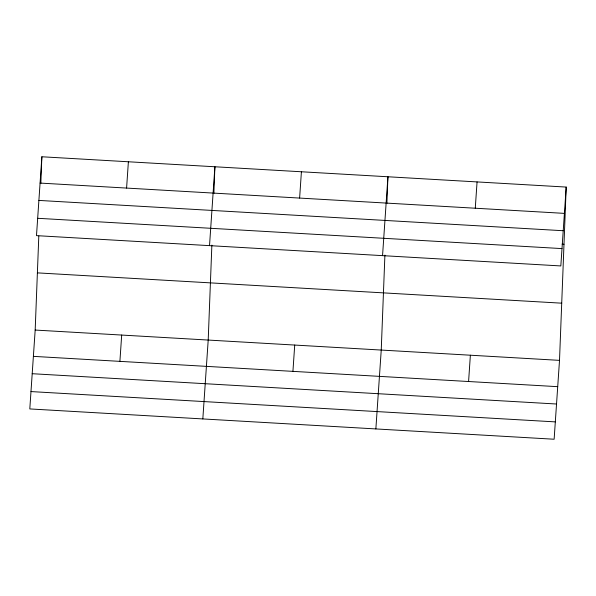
<?xml version="1.0" encoding="UTF-8"?>
<svg xmlns="http://www.w3.org/2000/svg" width="596" height="596" viewBox="0 0 596 596"><rect width="100%" height="100%" fill="white"/><g stroke="black" fill="none" stroke-linecap="round" stroke-linejoin="round"><path stroke-width="0.89" d="M566.2 187.07L560.821 265.943L36.49 235.636L41.869 156.77L566.2 187.07L559.51 360.364L554.131 439.23L29.8 408.93L35.179 330.057L38.807 236.046M40.833 183.516L41.869 156.77M211.871 245.127L208.205 340.063L202.826 418.928M213.867 193.514L214.895 166.768L209.524 245.634M384.904 255.125L381.239 350.061L375.86 428.926M386.893 203.519L387.929 176.766L382.55 255.639M126.59 188.075L128.386 161.769M119.9 361.362L121.688 335.056M299.617 198.073L301.412 171.767M292.927 371.368L294.722 345.062M475.273 208.227L477.061 181.922M468.583 381.522L470.371 355.209M40.074 183.076L564.405 213.375M38.889 200.42L563.227 230.726M562.132 244.151L563.995 244.256M37.675 218.292L562.006 248.599M37.384 272.871L561.715 303.178M35.179 330.057L559.51 360.364M33.383 356.363L557.714 386.67M32.199 373.707L556.53 404.013M30.985 391.579L555.316 421.886"/></g></svg>
